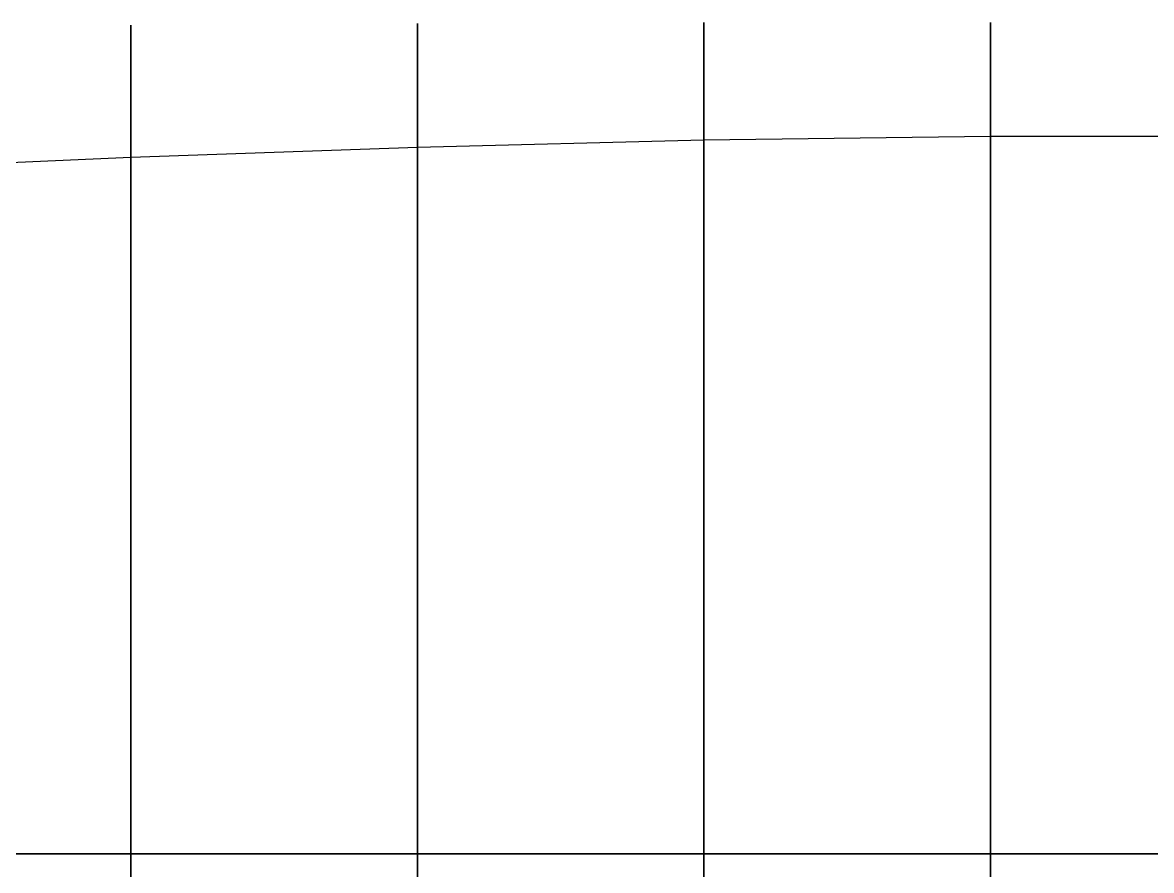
# Model space of a CAD drawing. Extents: x 0 to 100, y -6 to 6.
# Drawn here: x 35.24 to 43.12, y -0.12 to 5.8 of the extents above; entities that cross this region are included whole.
import ezdxf

# ---------------------------------------------------------------- set-up
doc = ezdxf.new("R2010")
doc.units = 0
for name, color, linetype in [('Compartiment', 3, 'CONTINUOUS'), ('Fysiek-horizontaal-vlak', 5, 'CONTINUOUS'), ('Fysiek-langsvlak', 5, 'CONTINUOUS'), ('Gereserveerd', 1, 'CONTINUOUS'), ('Lijnenmodel-van-de-romp', 2, 'CONTINUOUS'), ('Vlakkenmodel-van-de-romp', 2, 'CONTINUOUS')]:
    doc.layers.add(name, color=color, linetype=linetype)

msp = doc.modelspace()

# ---------------------------------------------------------------- linework, layer by layer
at = {"layer": 'Compartiment'}
for points in [[(36, 5.77436, 5.37185), (36, 5.77631, 5.31536), (36, 5.77831, 5.25135), (36, 5.78029, 5.17989), (36, 5.78213, 5.10348), (36, 5.78369, 5.02522), (36, 5.78484, 4.9482), (36, 5.78545, 4.87554), (36, 5.78544, 4.80985), (36, 5.78494, 4.75177), (36, 5.78413, 4.70144), (36, 5.78318, 4.65904), (36, 5.77609, 4.3595), (36, 5.77463, 4.30453), (36, 5.77297, 4.24967), (36, 5.77111, 4.19699), (36, 5.769, 4.14634), (36, 5.76663, 4.09707), (36, 5.76394, 4.0485), (36, 5.76091, 3.99997), (36, 5.75751, 3.95095), (36, 5.75371, 3.90141), (36, 5.74948, 3.85148), (36, 5.74481, 3.80126), (36, 5.73967, 3.75089), (36, 5.73404, 3.70045), (36, 5.72792, 3.65002), (36, 5.72128, 3.59964), (36, 5.71414, 3.54938), (36, 5.70648, 3.49927), (36, 5.69829, 3.44936), (36, 5.68953, 3.39957), (36, 5.68014, 3.3498), (36, 5.67008, 3.29997), (36, 5.6593, 3.24999), (36, 5.64776, 3.19979), (36, 5.63548, 3.1495), (36, 5.62252, 3.09927), (36, 5.6089, 3.04926), (36, 5.59468, 2.99962), (36, 5.57987, 2.95045), (36, 5.56434, 2.90159), (36, 5.54798, 2.8528), (36, 5.53063, 2.80385), (36, 5.51215, 2.75452), (36, 5.49249, 2.70472), (36, 5.47193, 2.65492), (36, 5.45081, 2.60575), (36, 5.42948, 2.55783), (36, 5.40832, 2.51177), (36, 5.38739, 2.46778), (36, 5.36568, 2.42442), (36, 5.34191, 2.37984), (36, 5.31479, 2.33217), (36, 5.28304, 2.27958), (36, 5.24568, 2.2208), (36, 5.20307, 2.15704), (36, 5.15587, 2.0901), (36, 5.10474, 2.0218), (36, 5.05035, 1.95394), (36, 4.99352, 1.88817), (36, 4.93571, 1.82555), (36, 4.87852, 1.76698), (36, 4.86111, 1.75), (36, -4.86111, 1.75)], [(36, -5.7533, 6.00018), (36, 5.7533, 6.00018), (36, 5.77436, 5.37185)], [(38, 5.77257, 5.69949), (38, 5.77501, 5.62606), (38, 5.78594, 5.32937), (38, 5.78856, 5.25124), (38, 5.79098, 5.17059), (38, 5.79313, 5.08975), (38, 5.79496, 5.01166), (38, 5.79641, 4.93928), (38, 5.79744, 4.87554), (38, 5.79799, 4.82206), (38, 5.79813, 4.77521), (38, 5.79794, 4.73002), (38, 5.79333, 4.3213), (38, 5.79215, 4.24957), (38, 5.79084, 4.1881), (38, 5.78936, 4.1353), (38, 5.78764, 4.08823), (38, 5.78564, 4.04399), (38, 5.78331, 3.99963), (38, 5.78059, 3.95287), (38, 5.77748, 3.9038), (38, 5.77393, 3.85318), (38, 5.76995, 3.80173), (38, 5.7655, 3.75019), (38, 5.76057, 3.69914), (38, 5.75516, 3.64862), (38, 5.74925, 3.5985), (38, 5.74283, 3.54868), (38, 5.73591, 3.49904), (38, 5.72846, 3.44946), (38, 5.72044, 3.39985), (38, 5.71178, 3.35014), (38, 5.70243, 3.30022), (38, 5.69233, 3.25), (38, 5.68144, 3.19946), (38, 5.66978, 3.14872), (38, 5.6574, 3.09797), (38, 5.64436, 3.04741), (38, 5.63069, 2.99721), (38, 5.61643, 2.94749), (38, 5.60145, 2.89809), (38, 5.58563, 2.84877), (38, 5.56884, 2.79931), (38, 5.55094, 2.74946), (38, 5.53187, 2.69914), (38, 5.51191, 2.64883), (38, 5.49139, 2.59914), (38, 5.47065, 2.5507), (38, 5.45005, 2.50413), (38, 5.42965, 2.45963), (38, 5.40847, 2.41574), (38, 5.38525, 2.37059), (38, 5.35873, 2.32231), (38, 5.32765, 2.26902), (38, 5.29108, 2.20945), (38, 5.24933, 2.14481), (38, 5.20304, 2.07691), (38, 5.15287, 2.00756), (38, 5.09943, 1.93857), (38, 5.04354, 1.87161), (38, 4.98664, 1.80776), (38, 4.93222, 1.75), (38, -4.93222, 1.75)], [(38, -5.76395, 6.00018), (38, 5.76395, 6.00018), (38, 5.77257, 5.69949)], [(40, 5.80019, 4.97051), (40, 5.80078, 4.94443), (40, 5.80125, 4.92103), (40, 5.80163, 4.89862), (40, 5.80359, 4.73008), (40, 5.80371, 4.71064), (40, 5.80378, 4.68865), (40, 5.80357, 4.31945), (40, 5.80347, 4.29946), (40, 5.80322, 4.27782), (40, 5.80277, 4.24953), (40, 5.80205, 4.21094), (40, 5.80105, 4.16366), (40, 5.79975, 4.11067), (40, 5.79813, 4.05493), (40, 5.79618, 3.99942), (40, 5.79388, 3.94645), (40, 5.79121, 3.89583), (40, 5.78814, 3.84672), (40, 5.78465, 3.79829), (40, 5.7807, 3.7497), (40, 5.77628, 3.7003), (40, 5.77137, 3.65021), (40, 5.76598, 3.59974), (40, 5.7601, 3.54919), (40, 5.75372, 3.49888), (40, 5.74684, 3.44901), (40, 5.73939, 3.39944), (40, 5.7313, 3.34991), (40, 5.7225, 3.30019), (40, 5.71293, 3.25001), (40, 5.70254, 3.19923), (40, 5.69135, 3.14802), (40, 5.67942, 3.09664), (40, 5.6668, 3.04535), (40, 5.65355, 2.99441), (40, 5.63968, 2.94401), (40, 5.6251, 2.89398), (40, 5.60969, 2.84408), (40, 5.59331, 2.79407), (40, 5.57583, 2.7437), (40, 5.55721, 2.69287), (40, 5.5377, 2.64206), (40, 5.51763, 2.59189), (40, 5.49733, 2.54296), (40, 5.47714, 2.4959), (40, 5.45712, 2.4509), (40, 5.43631, 2.40651), (40, 5.41348, 2.36083), (40, 5.38738, 2.312), (40, 5.35679, 2.25811), (40, 5.32078, 2.19791), (40, 5.27966, 2.1326), (40, 5.23405, 2.06397), (40, 5.18457, 1.99384), (40, 5.13182, 1.92401), (40, 5.0766, 1.85616), (40, 5.02034, 1.79138), (40, 4.98235, 1.75), (40, -4.98235, 1.75)], [(40, -5.76878, 6.00016), (40, 5.76878, 6.00016), (40, 5.80019, 4.97051)], [(42, 5.77748, 5.58866), (42, 5.78008, 5.50084), (42, 5.78925, 5.22073), (42, 5.79239, 5.1155), (42, 5.79536, 5.0008), (42, 5.79805, 4.8758), (42, 5.80036, 4.74493), (42, 5.80219, 4.61394), (42, 5.80345, 4.48858), (42, 5.80404, 4.37458), (42, 5.80391, 4.27629), (42, 5.80313, 4.19237), (42, 5.8018, 4.12005), (42, 5.80005, 4.0566), (42, 5.79798, 3.99924), (42, 5.79568, 3.94558), (42, 5.79314, 3.89451), (42, 5.79033, 3.84528), (42, 5.78722, 3.79713), (42, 5.78377, 3.74932), (42, 5.77993, 3.70117), (42, 5.7756, 3.65232), (42, 5.77065, 3.60248), (42, 5.76494, 3.55139), (42, 5.75836, 3.49876), (42, 5.75087, 3.4447), (42, 5.7428, 3.39081), (42, 5.73457, 3.33908), (42, 5.7266, 3.29148), (42, 5.71931, 3.25002), (42, 5.713, 3.216), (42, 5.70749, 3.18808), (42, 5.70246, 3.16425), (42, 5.69761, 3.14251), (42, 5.68723, 3.09763), (42, 5.68142, 3.07285), (42, 5.67518, 3.04685), (42, 5.66855, 3.02), (42, 5.66152, 2.99266), (42, 5.65417, 2.96522), (42, 5.64667, 2.93816), (42, 5.63925, 2.91199), (42, 5.61963, 2.84339), (42, 5.61351, 2.82255), (42, 5.6063, 2.79948), (42, 5.59708, 2.77187), (42, 5.58492, 2.73741), (42, 5.56922, 2.69462), (42, 5.55065, 2.64545), (42, 5.53019, 2.59268), (42, 5.50885, 2.53911), (42, 5.48762, 2.48752), (42, 5.46709, 2.43983), (42, 5.44627, 2.39446), (42, 5.42377, 2.34894), (42, 5.39821, 2.3008), (42, 5.3682, 2.24759), (42, 5.33269, 2.18758), (42, 5.29197, 2.12199), (42, 5.24671, 2.05276), (42, 5.19755, 1.98187), (42, 5.14513, 1.91125), (42, 5.09025, 1.84271), (42, 5.03434, 1.77735), (42, 5.00961, 1.75), (42, -5.00961, 1.75)], [(42, -5.76761, 6.00012), (42, 5.76761, 6.00012), (42, 5.77748, 5.58866)], [(40, 4.96461, 1.73067), (40, 4.98235, 1.75), (40, 0, 1.75), (40, 0, 0.00365), (40, 0.15004, 0.00365), (40, 0.2194, 0.0196), (40, 0.2409, 0.02444), (40, 0.26319, 0.02936), (40, 0.2855, 0.03419), (40, 0.30783, 0.03891), (40, 0.33034, 0.04358), (40, 0.35322, 0.04825), (40, 1.49512, 0.2692), (40, 1.61746, 0.29341), (40, 1.75498, 0.32142), (40, 1.90253, 0.35263), (40, 2.05496, 0.38643), (40, 2.2071, 0.42205), (40, 2.35384, 0.45797), (40, 2.49005, 0.4925), (40, 2.6106, 0.52395), (40, 2.71038, 0.55062), (40, 2.78626, 0.57142), (40, 2.84319, 0.58762), (40, 2.88813, 0.60105), (40, 2.92803, 0.61359), (40, 3.18074, 0.69531), (40, 3.22714, 0.71059), (40, 3.2644, 0.72312), (40, 3.29366, 0.73322), (40, 3.31705, 0.74151), (40, 3.35474, 0.75516), (40, 3.39362, 0.76911), (40, 3.41751, 0.77782), (40, 3.44632, 0.78855), (40, 3.48153, 0.80197), (40, 3.52401, 0.81849), (40, 3.5723, 0.83761), (40, 3.62437, 0.85862), (40, 3.67817, 0.88078), (40, 3.73165, 0.90337), (40, 3.7832, 0.92581), (40, 3.83292, 0.94817), (40, 3.88135, 0.97066), (40, 3.92903, 0.99351), (40, 3.9765, 1.01692), (40, 4.02416, 1.04108), (40, 4.07195, 1.06597), (40, 4.11968, 1.09151), (40, 4.16716, 1.11764), (40, 4.2142, 1.1443), (40, 4.26067, 1.17145), (40, 4.30662, 1.1992), (40, 4.35219, 1.22768), (40, 4.3975, 1.25704), (40, 4.44266, 1.2874), (40, 4.4877, 1.31883), (40, 4.53229, 1.35097), (40, 4.57599, 1.38342), (40, 4.61838, 1.41575), (40, 4.65902, 1.44752), (40, 4.69781, 1.47867), (40, 4.73591, 1.51043), (40, 4.77484, 1.54439), (40, 4.81608, 1.58215), (40, 4.86115, 1.6253), (40, 4.91102, 1.67498), (40, 4.96461, 1.73067)], [(42, 4.97898, 1.71613), (42, 5.00961, 1.75), (42, 0, 1.75), (42, 0, -0.00097), (42, 0.14996, -0.00094), (42, 0.22153, 0.01437), (42, 0.24372, 0.01901), (42, 0.26672, 0.02374), (42, 0.28976, 0.02838), (42, 0.3128, 0.03292), (42, 0.33603, 0.03742), (42, 0.35961, 0.04191), (42, 1.5147, 0.25379), (42, 1.63718, 0.27725), (42, 1.77482, 0.30446), (42, 1.92248, 0.33487), (42, 2.07502, 0.36792), (42, 2.22729, 0.40287), (42, 2.37415, 0.43822), (42, 2.51047, 0.47227), (42, 2.63111, 0.50333), (42, 2.73094, 0.5297), (42, 2.80684, 0.55028), (42, 2.86375, 0.56631), (42, 2.90865, 0.57964), (42, 2.9485, 0.59208), (42, 3.20096, 0.67336), (42, 3.24732, 0.68858), (42, 3.28455, 0.70106), (42, 3.31379, 0.71113), (42, 3.33715, 0.71941), (42, 3.3748, 0.73305), (42, 3.41363, 0.74698), (42, 3.43749, 0.75568), (42, 3.46627, 0.76642), (42, 3.50143, 0.77984), (42, 3.54386, 0.79639), (42, 3.59209, 0.81556), (42, 3.64408, 0.83663), (42, 3.6978, 0.85886), (42, 3.75119, 0.88153), (42, 3.80264, 0.90407), (42, 3.85225, 0.92654), (42, 3.90057, 0.94916), (42, 3.94814, 0.97215), (42, 3.99549, 0.99573), (42, 4.04304, 1.02007), (42, 4.09071, 1.04515), (42, 4.13832, 1.07091), (42, 4.18567, 1.09726), (42, 4.23257, 1.12416), (42, 4.27888, 1.15155), (42, 4.32466, 1.17956), (42, 4.37005, 1.20831), (42, 4.41516, 1.23795), (42, 4.46011, 1.26862), (42, 4.50495, 1.30037), (42, 4.54933, 1.33285), (42, 4.59281, 1.36564), (42, 4.63498, 1.39832), (42, 4.67539, 1.43044), (42, 4.71395, 1.46191), (42, 4.75181, 1.494), (42, 4.79048, 1.5283), (42, 4.83145, 1.56641), (42, 4.87621, 1.60992), (42, 4.92574, 1.66), (42, 4.97898, 1.71613)], [(38, 4.9303, 1.74797), (38, 4.93222, 1.75), (38, 0, 1.75), (38, 0, 0.02175), (38, 0.15009, 0.02176), (38, 0.21422, 0.03715), (38, 0.23424, 0.04185), (38, 0.25508, 0.04668), (38, 0.27606, 0.05144), (38, 0.29705, 0.05612), (38, 0.31808, 0.06073), (38, 0.33919, 0.06529), (38, 0.3604, 0.06982), (38, 0.38257, 0.0745), (38, 1.49175, 0.30179), (38, 1.57431, 0.319), (38, 1.66165, 0.33745), (38, 1.75039, 0.35653), (38, 1.83754, 0.37567), (38, 1.92164, 0.39452), (38, 2.00159, 0.41278), (38, 2.07633, 0.43018), (38, 2.14475, 0.44641), (38, 2.20621, 0.46129), (38, 2.26173, 0.47501), (38, 2.31274, 0.48788), (38, 2.36071, 0.5002), (38, 2.40706, 0.51226), (38, 2.45328, 0.5244), (38, 2.5009, 0.53708), (38, 2.55152, 0.5508), (38, 2.6067, 0.56607), (38, 2.66802, 0.58336), (38, 2.73652, 0.60306), (38, 2.81117, 0.62498), (38, 2.89038, 0.64882), (38, 2.97259, 0.67427), (38, 3.05621, 0.70102), (38, 3.13968, 0.7287), (38, 3.22133, 0.75666), (38, 3.29954, 0.78419), (38, 3.37264, 0.81057), (38, 3.43898, 0.83508), (38, 3.49754, 0.85726), (38, 3.54978, 0.87762), (38, 3.59779, 0.89693), (38, 3.64364, 0.91595), (38, 3.68943, 0.93545), (38, 3.7368, 0.95602), (38, 3.78562, 0.97766), (38, 3.83531, 1.00018), (38, 3.88529, 1.02341), (38, 3.935, 1.04718), (38, 3.98397, 1.07133), (38, 4.03219, 1.09588), (38, 4.07979, 1.12086), (38, 4.12687, 1.14632), (38, 4.17355, 1.17231), (38, 4.21992, 1.19887), (38, 4.26605, 1.22609), (38, 4.31196, 1.25408), (38, 4.35771, 1.28295), (38, 4.40333, 1.31279), (38, 4.44878, 1.34363), (38, 4.49373, 1.37515), (38, 4.53777, 1.40694), (38, 4.58049, 1.4386), (38, 4.62146, 1.46974), (38, 4.66061, 1.50027), (38, 4.69911, 1.53143), (38, 4.73846, 1.56479), (38, 4.78017, 1.60189), (38, 4.82573, 1.6443), (38, 4.87614, 1.69317), (38, 4.9303, 1.74797)], [(36, 4.82356, 1.71337), (36, 4.86111, 1.75), (36, 0, 1.75), (36, 0, 0.05688), (36, 0.15, 0.0569), (36, 0.23346, 0.07699), (36, 0.26599, 0.0847), (36, 0.30056, 0.09277), (36, 0.33529, 0.1007), (36, 0.36891, 0.10815), (36, 0.40256, 0.11541), (36, 0.52125, 0.14064), (36, 1.56383, 0.36593), (36, 1.69226, 0.39428), (36, 1.79999, 0.41855), (36, 1.88881, 0.43908), (36, 1.96302, 0.45672), (36, 2.02695, 0.47234), (36, 2.08493, 0.48681), (36, 2.14056, 0.50083), (36, 2.19455, 0.51456), (36, 2.24688, 0.52799), (36, 2.29754, 0.54112), (36, 2.34651, 0.55397), (36, 2.39412, 0.56662), (36, 2.44199, 0.57956), (36, 2.49209, 0.59337), (36, 2.54638, 0.60864), (36, 2.60682, 0.62594), (36, 2.67477, 0.6457), (36, 2.74917, 0.66773), (36, 2.82834, 0.69168), (36, 2.91062, 0.71721), (36, 2.99434, 0.74398), (36, 3.07783, 0.77157), (36, 3.15947, 0.79936), (36, 3.23762, 0.82664), (36, 3.31066, 0.85273), (36, 3.37696, 0.87693), (36, 3.43551, 0.89878), (36, 3.48778, 0.91881), (36, 3.53584, 0.93776), (36, 3.58177, 0.95641), (36, 3.62766, 0.97549), (36, 3.67515, 0.99562), (36, 3.72409, 1.01678), (36, 3.77391, 1.03878), (36, 3.82405, 1.06146), (36, 3.87391, 1.08464), (36, 3.92305, 1.10818), (36, 3.97146, 1.13208), (36, 4.01926, 1.15639), (36, 4.06657, 1.18116), (36, 4.1135, 1.20643), (36, 4.16016, 1.23225), (36, 4.20659, 1.25872), (36, 4.25284, 1.28592), (36, 4.29895, 1.31397), (36, 4.34496, 1.34297), (36, 4.39084, 1.37293), (36, 4.43624, 1.40354), (36, 4.48074, 1.43443), (36, 4.52393, 1.4652), (36, 4.56539, 1.49547), (36, 4.60503, 1.52516), (36, 4.64403, 1.55549), (36, 4.68392, 1.58799), (36, 4.72621, 1.62418), (36, 4.77242, 1.6656), (36, 4.82356, 1.71337)], [(36, -4.86111, 1.75), (36, 0, 1.75), (36, 0, 0.05688), (36, -0.15, 0.0569)], [(38, -4.93222, 1.75), (38, 0, 1.75), (38, 0, 0.02175), (38, -0.15009, 0.02176)], [(40, -4.98235, 1.75), (40, 0, 1.75), (40, 0, 0.00365), (40, -0.15004, 0.00365)], [(42, -5.00961, 1.75), (42, 0, 1.75), (42, 0, -0.00097), (42, -0.14996, -0.00094)]]:
    msp.add_polyline3d(points, dxfattribs=at)
at = {"layer": 'Fysiek-horizontaal-vlak'}
msp.add_polyline3d([(52, 4.76975, 1.75), (50, 4.8562, 1.75), (48, 4.92645, 1.75), (45.6, 4.98474, 1.75), (44, 5.00931, 1.75), (42, 5.00961, 1.75), (40, 4.98235, 1.75), (38, 4.93222, 1.75), (36, 4.86111, 1.75), (34, 4.77277, 1.75)], dxfattribs=at)
at = {"layer": 'Fysiek-langsvlak'}
msp.add_polyline3d([(45, 0, 0.00033), (44, 0, 0.00089), (42, 0, -0.00097), (40, 0, 0.00365), (38, 0, 0.02175), (36, 0, 0.05688), (34, 0, 0.11226), (32, 0, 0.19033), (30, 0, 0.29323), (28, 0, 0.41943), (26, 0, 0.56376), (24, 0, 0.72083), (22, 0, 0.88605), (21.5, 0, 0.92843), (20, 0, 1.05795), (20, 0, 1.05795), (20, 0, 1.75), (45, 0, 1.75), (45, 0, 0.00033)], dxfattribs=at)
at = {"layer": 'Gereserveerd'}
msp.add_polyline3d([(20, 0, 3), (60, 0, 2)], dxfattribs=at)
at = {"layer": 'Lijnenmodel-van-de-romp'}
for points in [[(36, 0, 0.05688), (36, 0.15, 0.0569), (36, 0.23346, 0.07699), (36, 0.26599, 0.0847), (36, 0.30056, 0.09277), (36, 0.33529, 0.1007), (36, 0.36891, 0.10815), (36, 0.40256, 0.11541), (36, 0.52125, 0.14064), (36, 1.56383, 0.36593), (36, 1.69226, 0.39428), (36, 1.79999, 0.41855), (36, 1.88881, 0.43908), (36, 1.96302, 0.45672), (36, 2.02695, 0.47234), (36, 2.08493, 0.48681), (36, 2.14056, 0.50083), (36, 2.19455, 0.51456), (36, 2.24688, 0.52799), (36, 2.29754, 0.54112), (36, 2.34651, 0.55397), (36, 2.39412, 0.56662), (36, 2.44199, 0.57956), (36, 2.49209, 0.59337), (36, 2.54638, 0.60864), (36, 2.60682, 0.62594), (36, 2.67477, 0.6457), (36, 2.74917, 0.66773), (36, 2.82834, 0.69168), (36, 2.91062, 0.71721), (36, 2.99434, 0.74398), (36, 3.07783, 0.77157), (36, 3.15947, 0.79936), (36, 3.23762, 0.82664), (36, 3.31066, 0.85273), (36, 3.37696, 0.87693), (36, 3.43551, 0.89878), (36, 3.48778, 0.91881), (36, 3.53584, 0.93776), (36, 3.58177, 0.95641), (36, 3.62766, 0.97549), (36, 3.67515, 0.99562), (36, 3.72409, 1.01678), (36, 3.77391, 1.03878), (36, 3.82405, 1.06146), (36, 3.87391, 1.08464), (36, 3.92305, 1.10818), (36, 3.97146, 1.13208), (36, 4.01926, 1.15639), (36, 4.06657, 1.18116), (36, 4.1135, 1.20643), (36, 4.16016, 1.23225), (36, 4.20659, 1.25872), (36, 4.25284, 1.28592), (36, 4.29895, 1.31397), (36, 4.34496, 1.34297), (36, 4.39084, 1.37293), (36, 4.43624, 1.40354), (36, 4.48074, 1.43443), (36, 4.52393, 1.4652), (36, 4.56539, 1.49547), (36, 4.60503, 1.52516), (36, 4.64403, 1.55549), (36, 4.68392, 1.58799), (36, 4.72621, 1.62418), (36, 4.77242, 1.6656), (36, 4.82356, 1.71337), (36, 4.87852, 1.76698), (36, 4.93571, 1.82555), (36, 4.99352, 1.88817), (36, 5.05035, 1.95394), (36, 5.10474, 2.0218), (36, 5.15587, 2.0901), (36, 5.20307, 2.15704), (36, 5.24568, 2.2208), (36, 5.28304, 2.27958), (36, 5.31479, 2.33217), (36, 5.34191, 2.37984), (36, 5.36568, 2.42442), (36, 5.38739, 2.46778), (36, 5.40832, 2.51177), (36, 5.42948, 2.55783), (36, 5.45081, 2.60575), (36, 5.47193, 2.65492), (36, 5.49249, 2.70472), (36, 5.51215, 2.75452), (36, 5.53063, 2.80385), (36, 5.54798, 2.8528), (36, 5.56434, 2.90159), (36, 5.57987, 2.95045), (36, 5.59468, 2.99962), (36, 5.6089, 3.04926), (36, 5.62252, 3.09927), (36, 5.63548, 3.1495), (36, 5.64776, 3.19979), (36, 5.6593, 3.24999), (36, 5.67008, 3.29997), (36, 5.68014, 3.3498), (36, 5.68953, 3.39957), (36, 5.69829, 3.44936), (36, 5.70648, 3.49927), (36, 5.71414, 3.54938), (36, 5.72128, 3.59964), (36, 5.72792, 3.65002), (36, 5.73404, 3.70045), (36, 5.73967, 3.75089), (36, 5.74481, 3.80126), (36, 5.74948, 3.85148), (36, 5.75371, 3.90141), (36, 5.75751, 3.95095), (36, 5.76091, 3.99997), (36, 5.76394, 4.0485), (36, 5.76663, 4.09707), (36, 5.769, 4.14634), (36, 5.77111, 4.19699), (36, 5.77297, 4.24967), (36, 5.77463, 4.30453), (36, 5.77609, 4.3595), (36, 5.78318, 4.65904), (36, 5.78413, 4.70144), (36, 5.78494, 4.75177), (36, 5.78544, 4.80985), (36, 5.78545, 4.87554), (36, 5.78484, 4.9482), (36, 5.78369, 5.02522), (36, 5.78213, 5.10348), (36, 5.78029, 5.17989), (36, 5.77831, 5.25135), (36, 5.77631, 5.31536), (36, 5.77436, 5.37185), (36, 5.7533, 6.00018), (36, 0, 6.00018)], [(38, 0, 0.02175), (38, 0.15009, 0.02176), (38, 0.21422, 0.03715), (38, 0.23424, 0.04185), (38, 0.25508, 0.04668), (38, 0.27606, 0.05144), (38, 0.29705, 0.05612), (38, 0.31808, 0.06073), (38, 0.33919, 0.06529), (38, 0.3604, 0.06982), (38, 0.38257, 0.0745), (38, 1.49175, 0.30179), (38, 1.57431, 0.319), (38, 1.66165, 0.33745), (38, 1.75039, 0.35653), (38, 1.83754, 0.37567), (38, 1.92164, 0.39452), (38, 2.00159, 0.41278), (38, 2.07633, 0.43018), (38, 2.14475, 0.44641), (38, 2.20621, 0.46129), (38, 2.26173, 0.47501), (38, 2.31274, 0.48788), (38, 2.36071, 0.5002), (38, 2.40706, 0.51226), (38, 2.45328, 0.5244), (38, 2.5009, 0.53708), (38, 2.55152, 0.5508), (38, 2.6067, 0.56607), (38, 2.66802, 0.58336), (38, 2.73652, 0.60306), (38, 2.81117, 0.62498), (38, 2.89038, 0.64882), (38, 2.97259, 0.67427), (38, 3.05621, 0.70102), (38, 3.13968, 0.7287), (38, 3.22133, 0.75666), (38, 3.29954, 0.78419), (38, 3.37264, 0.81057), (38, 3.43898, 0.83508), (38, 3.49754, 0.85726), (38, 3.54978, 0.87762), (38, 3.59779, 0.89693), (38, 3.64364, 0.91595), (38, 3.68943, 0.93545), (38, 3.7368, 0.95602), (38, 3.78562, 0.97766), (38, 3.83531, 1.00018), (38, 3.88529, 1.02341), (38, 3.935, 1.04718), (38, 3.98397, 1.07133), (38, 4.03219, 1.09588), (38, 4.07979, 1.12086), (38, 4.12687, 1.14632), (38, 4.17355, 1.17231), (38, 4.21992, 1.19887), (38, 4.26605, 1.22609), (38, 4.31196, 1.25408), (38, 4.35771, 1.28295), (38, 4.40333, 1.31279), (38, 4.44878, 1.34363), (38, 4.49373, 1.37515), (38, 4.53777, 1.40694), (38, 4.58049, 1.4386), (38, 4.62146, 1.46974), (38, 4.66061, 1.50027), (38, 4.69911, 1.53143), (38, 4.73846, 1.56479), (38, 4.78017, 1.60189), (38, 4.82573, 1.6443), (38, 4.87614, 1.69317), (38, 4.9303, 1.74797), (38, 4.98664, 1.80776), (38, 5.04354, 1.87161), (38, 5.09943, 1.93857), (38, 5.15287, 2.00756), (38, 5.20304, 2.07691), (38, 5.24933, 2.14481), (38, 5.29108, 2.20945), (38, 5.32765, 2.26902), (38, 5.35873, 2.32231), (38, 5.38525, 2.37059), (38, 5.40847, 2.41574), (38, 5.42965, 2.45963), (38, 5.45005, 2.50413), (38, 5.47065, 2.5507), (38, 5.49139, 2.59914), (38, 5.51191, 2.64883), (38, 5.53187, 2.69914), (38, 5.55094, 2.74946), (38, 5.56884, 2.79931), (38, 5.58563, 2.84877), (38, 5.60145, 2.89809), (38, 5.61643, 2.94749), (38, 5.63069, 2.99721), (38, 5.64436, 3.04741), (38, 5.6574, 3.09797), (38, 5.66978, 3.14872), (38, 5.68144, 3.19946), (38, 5.69233, 3.25), (38, 5.70243, 3.30022), (38, 5.71178, 3.35014), (38, 5.72044, 3.39985), (38, 5.72846, 3.44946), (38, 5.73591, 3.49904), (38, 5.74283, 3.54868), (38, 5.74925, 3.5985), (38, 5.75516, 3.64862), (38, 5.76057, 3.69914), (38, 5.7655, 3.75019), (38, 5.76995, 3.80173), (38, 5.77393, 3.85318), (38, 5.77748, 3.9038), (38, 5.78059, 3.95287), (38, 5.78331, 3.99963), (38, 5.78564, 4.04399), (38, 5.78764, 4.08823), (38, 5.78936, 4.1353), (38, 5.79084, 4.1881), (38, 5.79215, 4.24957), (38, 5.79333, 4.3213), (38, 5.79794, 4.73002), (38, 5.79813, 4.77521), (38, 5.79799, 4.82206), (38, 5.79744, 4.87554), (38, 5.79641, 4.93928), (38, 5.79496, 5.01166), (38, 5.79313, 5.08975), (38, 5.79098, 5.17059), (38, 5.78856, 5.25124), (38, 5.78594, 5.32937), (38, 5.77501, 5.62606), (38, 5.77257, 5.69949), (38, 5.76395, 6.00018), (38, 0, 6.00018)], [(40, 0, 0.00365), (40, 0.15004, 0.00365), (40, 0.2194, 0.0196), (40, 0.2409, 0.02444), (40, 0.26319, 0.02936), (40, 0.2855, 0.03419), (40, 0.30783, 0.03891), (40, 0.33034, 0.04358), (40, 0.35322, 0.04825), (40, 1.49512, 0.2692), (40, 1.61746, 0.29341), (40, 1.75498, 0.32142), (40, 1.90253, 0.35263), (40, 2.05496, 0.38643), (40, 2.2071, 0.42205), (40, 2.35384, 0.45797), (40, 2.49005, 0.4925), (40, 2.6106, 0.52395), (40, 2.71038, 0.55062), (40, 2.78626, 0.57142), (40, 2.84319, 0.58762), (40, 2.88813, 0.60105), (40, 2.92803, 0.61359), (40, 3.18074, 0.69531), (40, 3.22714, 0.71059), (40, 3.2644, 0.72312), (40, 3.29366, 0.73322), (40, 3.31705, 0.74151), (40, 3.35474, 0.75516), (40, 3.39362, 0.76911), (40, 3.41751, 0.77782), (40, 3.44632, 0.78855), (40, 3.48153, 0.80197), (40, 3.52401, 0.81849), (40, 3.5723, 0.83761), (40, 3.62437, 0.85862), (40, 3.67817, 0.88078), (40, 3.73165, 0.90337), (40, 3.7832, 0.92581), (40, 3.83292, 0.94817), (40, 3.88135, 0.97066), (40, 3.92903, 0.99351), (40, 3.9765, 1.01692), (40, 4.02416, 1.04108), (40, 4.07195, 1.06597), (40, 4.11968, 1.09151), (40, 4.16716, 1.11764), (40, 4.2142, 1.1443), (40, 4.26067, 1.17145), (40, 4.30662, 1.1992), (40, 4.35219, 1.22768), (40, 4.3975, 1.25704), (40, 4.44266, 1.2874), (40, 4.4877, 1.31883), (40, 4.53229, 1.35097), (40, 4.57599, 1.38342), (40, 4.61838, 1.41575), (40, 4.65902, 1.44752), (40, 4.69781, 1.47867), (40, 4.73591, 1.51043), (40, 4.77484, 1.54439), (40, 4.81608, 1.58215), (40, 4.86115, 1.6253), (40, 4.91102, 1.67498), (40, 4.96461, 1.73067), (40, 5.02034, 1.79138), (40, 5.0766, 1.85616), (40, 5.13182, 1.92401), (40, 5.18457, 1.99384), (40, 5.23405, 2.06397), (40, 5.27966, 2.1326), (40, 5.32078, 2.19791), (40, 5.35679, 2.25811), (40, 5.38738, 2.312), (40, 5.41348, 2.36083), (40, 5.43631, 2.40651), (40, 5.45712, 2.4509), (40, 5.47714, 2.4959), (40, 5.49733, 2.54296), (40, 5.51763, 2.59189), (40, 5.5377, 2.64206), (40, 5.55721, 2.69287), (40, 5.57583, 2.7437), (40, 5.59331, 2.79407), (40, 5.60969, 2.84408), (40, 5.6251, 2.89398), (40, 5.63968, 2.94401), (40, 5.65355, 2.99441), (40, 5.6668, 3.04535), (40, 5.67942, 3.09664), (40, 5.69135, 3.14802), (40, 5.70254, 3.19923), (40, 5.71293, 3.25001), (40, 5.7225, 3.30019), (40, 5.7313, 3.34991), (40, 5.73939, 3.39944), (40, 5.74684, 3.44901), (40, 5.75372, 3.49888), (40, 5.7601, 3.54919), (40, 5.76598, 3.59974), (40, 5.77137, 3.65021), (40, 5.77628, 3.7003), (40, 5.7807, 3.7497), (40, 5.78465, 3.79829), (40, 5.78814, 3.84672), (40, 5.79121, 3.89583), (40, 5.79388, 3.94645), (40, 5.79618, 3.99942), (40, 5.79813, 4.05493), (40, 5.79975, 4.11067), (40, 5.80105, 4.16366), (40, 5.80205, 4.21094), (40, 5.80277, 4.24953), (40, 5.80322, 4.27782), (40, 5.80347, 4.29946), (40, 5.80357, 4.31945), (40, 5.80378, 4.68865), (40, 5.80371, 4.71064), (40, 5.80359, 4.73008), (40, 5.80163, 4.89862), (40, 5.80125, 4.92103), (40, 5.80078, 4.94443), (40, 5.80019, 4.97051), (40, 5.76878, 6.00016), (40, 0, 6.00016)], [(42, 0, -0.00097), (42, 0.14996, -0.00094), (42, 0.22153, 0.01437), (42, 0.24372, 0.01901), (42, 0.26672, 0.02374), (42, 0.28976, 0.02838), (42, 0.3128, 0.03292), (42, 0.33603, 0.03742), (42, 0.35961, 0.04191), (42, 1.5147, 0.25379), (42, 1.63718, 0.27725), (42, 1.77482, 0.30446), (42, 1.92248, 0.33487), (42, 2.07502, 0.36792), (42, 2.22729, 0.40287), (42, 2.37415, 0.43822), (42, 2.51047, 0.47227), (42, 2.63111, 0.50333), (42, 2.73094, 0.5297), (42, 2.80684, 0.55028), (42, 2.86375, 0.56631), (42, 2.90865, 0.57964), (42, 2.9485, 0.59208), (42, 3.20096, 0.67336), (42, 3.24732, 0.68858), (42, 3.28455, 0.70106), (42, 3.31379, 0.71113), (42, 3.33715, 0.71941), (42, 3.3748, 0.73305), (42, 3.41363, 0.74698), (42, 3.43749, 0.75568), (42, 3.46627, 0.76642), (42, 3.50143, 0.77984), (42, 3.54386, 0.79639), (42, 3.59209, 0.81556), (42, 3.64408, 0.83663), (42, 3.6978, 0.85886), (42, 3.75119, 0.88153), (42, 3.80264, 0.90407), (42, 3.85225, 0.92654), (42, 3.90057, 0.94916), (42, 3.94814, 0.97215), (42, 3.99549, 0.99573), (42, 4.04304, 1.02007), (42, 4.09071, 1.04515), (42, 4.13832, 1.07091), (42, 4.18567, 1.09726), (42, 4.23257, 1.12416), (42, 4.27888, 1.15155), (42, 4.32466, 1.17956), (42, 4.37005, 1.20831), (42, 4.41516, 1.23795), (42, 4.46011, 1.26862), (42, 4.50495, 1.30037), (42, 4.54933, 1.33285), (42, 4.59281, 1.36564), (42, 4.63498, 1.39832), (42, 4.67539, 1.43044), (42, 4.71395, 1.46191), (42, 4.75181, 1.494), (42, 4.79048, 1.5283), (42, 4.83145, 1.56641), (42, 4.87621, 1.60992), (42, 4.92574, 1.66), (42, 4.97898, 1.71613), (42, 5.03434, 1.77735), (42, 5.09025, 1.84271), (42, 5.14513, 1.91125), (42, 5.19755, 1.98187), (42, 5.24671, 2.05276), (42, 5.29197, 2.12199), (42, 5.33269, 2.18758), (42, 5.3682, 2.24759), (42, 5.39821, 2.3008), (42, 5.42377, 2.34894), (42, 5.44627, 2.39446), (42, 5.46709, 2.43983), (42, 5.48762, 2.48752), (42, 5.50885, 2.53911), (42, 5.53019, 2.59268), (42, 5.55065, 2.64545), (42, 5.56922, 2.69462), (42, 5.58492, 2.73741), (42, 5.59708, 2.77187), (42, 5.6063, 2.79948), (42, 5.61351, 2.82255), (42, 5.61963, 2.84339), (42, 5.63925, 2.91199), (42, 5.64667, 2.93816), (42, 5.65417, 2.96522), (42, 5.66152, 2.99266), (42, 5.66855, 3.02), (42, 5.67518, 3.04685), (42, 5.68142, 3.07285), (42, 5.68723, 3.09763), (42, 5.69761, 3.14251), (42, 5.70246, 3.16425), (42, 5.70749, 3.18808), (42, 5.713, 3.216), (42, 5.71931, 3.25002), (42, 5.7266, 3.29148), (42, 5.73457, 3.33908), (42, 5.7428, 3.39081), (42, 5.75087, 3.4447), (42, 5.75836, 3.49876), (42, 5.76494, 3.55139), (42, 5.77065, 3.60248), (42, 5.7756, 3.65232), (42, 5.77993, 3.70117), (42, 5.78377, 3.74932), (42, 5.78722, 3.79713), (42, 5.79033, 3.84528), (42, 5.79314, 3.89451), (42, 5.79568, 3.94558), (42, 5.79798, 3.99924), (42, 5.80005, 4.0566), (42, 5.8018, 4.12005), (42, 5.80313, 4.19237), (42, 5.80391, 4.27629), (42, 5.80404, 4.37458), (42, 5.80345, 4.48858), (42, 5.80219, 4.61394), (42, 5.80036, 4.74493), (42, 5.79805, 4.8758), (42, 5.79536, 5.0008), (42, 5.79239, 5.1155), (42, 5.78925, 5.22073), (42, 5.78008, 5.50084), (42, 5.77748, 5.58866), (42, 5.76761, 6.00012), (42, 0, 6.00012)], [(36, 0, 0.05688), (36, -0.15, 0.0569)], [(36, -5.7533, 6.00018), (36, 0, 6.00018)], [(38, 0, 0.02175), (38, -0.15009, 0.02176)], [(38, -5.76395, 6.00018), (38, 0, 6.00018)], [(40, 0, 0.00365), (40, -0.15004, 0.00365)], [(40, -5.76878, 6.00016), (40, 0, 6.00016)], [(42, 0, -0.00097), (42, -0.14996, -0.00094)], [(42, -5.76761, 6.00012), (42, 0, 6.00012)]]:
    msp.add_polyline3d(points, dxfattribs=at)
at = {"layer": 'Vlakkenmodel-van-de-romp'}
for points in [[(36, 0, 0.05688), (36, 0.15, 0.0569), (36, 0.23346, 0.07699), (36, 0.26599, 0.0847), (36, 0.30056, 0.09277), (36, 0.33529, 0.1007), (36, 0.36891, 0.10815), (36, 0.40256, 0.11541), (36, 0.52125, 0.14064), (36, 1.56383, 0.36593), (36, 1.69226, 0.39428), (36, 1.79999, 0.41855), (36, 1.88881, 0.43908), (36, 1.96302, 0.45672), (36, 2.02695, 0.47234), (36, 2.08493, 0.48681), (36, 2.14056, 0.50083), (36, 2.19455, 0.51456), (36, 2.24688, 0.52799), (36, 2.29754, 0.54112), (36, 2.34651, 0.55397), (36, 2.39412, 0.56662), (36, 2.44199, 0.57956), (36, 2.49209, 0.59337), (36, 2.54638, 0.60864), (36, 2.60682, 0.62594), (36, 2.67477, 0.6457), (36, 2.74917, 0.66773), (36, 2.82834, 0.69168), (36, 2.91062, 0.71721), (36, 2.99434, 0.74398), (36, 3.07783, 0.77157), (36, 3.15947, 0.79936), (36, 3.23762, 0.82664), (36, 3.31066, 0.85273), (36, 3.37696, 0.87693), (36, 3.43551, 0.89878), (36, 3.48778, 0.91881), (36, 3.53584, 0.93776), (36, 3.58177, 0.95641), (36, 3.62766, 0.97549), (36, 3.67515, 0.99562), (36, 3.72409, 1.01678), (36, 3.77391, 1.03878), (36, 3.82405, 1.06146), (36, 3.87391, 1.08464), (36, 3.92305, 1.10818), (36, 3.97146, 1.13208), (36, 4.01926, 1.15639), (36, 4.06657, 1.18116), (36, 4.1135, 1.20643), (36, 4.16016, 1.23225), (36, 4.20659, 1.25872), (36, 4.25284, 1.28592), (36, 4.29895, 1.31397), (36, 4.34496, 1.34297), (36, 4.39084, 1.37293), (36, 4.43624, 1.40354), (36, 4.48074, 1.43443), (36, 4.52393, 1.4652), (36, 4.56539, 1.49547), (36, 4.60503, 1.52516), (36, 4.64403, 1.55549), (36, 4.68392, 1.58799), (36, 4.72621, 1.62418), (36, 4.77242, 1.6656), (36, 4.82356, 1.71337), (36, 4.87852, 1.76698), (36, 4.93571, 1.82555), (36, 4.99352, 1.88817), (36, 5.05035, 1.95394), (36, 5.10474, 2.0218), (36, 5.15587, 2.0901), (36, 5.20307, 2.15704), (36, 5.24568, 2.2208), (36, 5.28304, 2.27958), (36, 5.31479, 2.33217), (36, 5.34191, 2.37984), (36, 5.36568, 2.42442), (36, 5.38739, 2.46778), (36, 5.40832, 2.51177), (36, 5.42948, 2.55783), (36, 5.45081, 2.60575), (36, 5.47193, 2.65492), (36, 5.49249, 2.70472), (36, 5.51215, 2.75452), (36, 5.53063, 2.80385), (36, 5.54798, 2.8528), (36, 5.56434, 2.90159), (36, 5.57987, 2.95045), (36, 5.59468, 2.99962), (36, 5.6089, 3.04926), (36, 5.62252, 3.09927), (36, 5.63548, 3.1495), (36, 5.64776, 3.19979), (36, 5.6593, 3.24999), (36, 5.67008, 3.29997), (36, 5.68014, 3.3498), (36, 5.68953, 3.39957), (36, 5.69829, 3.44936), (36, 5.70648, 3.49927), (36, 5.71414, 3.54938), (36, 5.72128, 3.59964), (36, 5.72792, 3.65002), (36, 5.73404, 3.70045), (36, 5.73967, 3.75089), (36, 5.74481, 3.80126), (36, 5.74948, 3.85148), (36, 5.75371, 3.90141), (36, 5.75751, 3.95095), (36, 5.76091, 3.99997), (36, 5.76394, 4.0485), (36, 5.76663, 4.09707), (36, 5.769, 4.14634), (36, 5.77111, 4.19699), (36, 5.77297, 4.24967), (36, 5.77463, 4.30453), (36, 5.77609, 4.3595), (36, 5.78318, 4.65904), (36, 5.78413, 4.70144), (36, 5.78494, 4.75177), (36, 5.78544, 4.80985), (36, 5.78545, 4.87554), (36, 5.78484, 4.9482), (36, 5.78369, 5.02522), (36, 5.78213, 5.10348), (36, 5.78029, 5.17989), (36, 5.77831, 5.25135), (36, 5.77631, 5.31536), (36, 5.77436, 5.37185), (36, 5.7533, 6.00018), (36, 0, 6.00018)], [(38, 0, 0.02175), (38, 0.15009, 0.02176), (38, 0.21422, 0.03715), (38, 0.23424, 0.04185), (38, 0.25508, 0.04668), (38, 0.27606, 0.05144), (38, 0.29705, 0.05612), (38, 0.31808, 0.06073), (38, 0.33919, 0.06529), (38, 0.3604, 0.06982), (38, 0.38257, 0.0745), (38, 1.49175, 0.30179), (38, 1.57431, 0.319), (38, 1.66165, 0.33745), (38, 1.75039, 0.35653), (38, 1.83754, 0.37567), (38, 1.92164, 0.39452), (38, 2.00159, 0.41278), (38, 2.07633, 0.43018), (38, 2.14475, 0.44641), (38, 2.20621, 0.46129), (38, 2.26173, 0.47501), (38, 2.31274, 0.48788), (38, 2.36071, 0.5002), (38, 2.40706, 0.51226), (38, 2.45328, 0.5244), (38, 2.5009, 0.53708), (38, 2.55152, 0.5508), (38, 2.6067, 0.56607), (38, 2.66802, 0.58336), (38, 2.73652, 0.60306), (38, 2.81117, 0.62498), (38, 2.89038, 0.64882), (38, 2.97259, 0.67427), (38, 3.05621, 0.70102), (38, 3.13968, 0.7287), (38, 3.22133, 0.75666), (38, 3.29954, 0.78419), (38, 3.37264, 0.81057), (38, 3.43898, 0.83508), (38, 3.49754, 0.85726), (38, 3.54978, 0.87762), (38, 3.59779, 0.89693), (38, 3.64364, 0.91595), (38, 3.68943, 0.93545), (38, 3.7368, 0.95602), (38, 3.78562, 0.97766), (38, 3.83531, 1.00018), (38, 3.88529, 1.02341), (38, 3.935, 1.04718), (38, 3.98397, 1.07133), (38, 4.03219, 1.09588), (38, 4.07979, 1.12086), (38, 4.12687, 1.14632), (38, 4.17355, 1.17231), (38, 4.21992, 1.19887), (38, 4.26605, 1.22609), (38, 4.31196, 1.25408), (38, 4.35771, 1.28295), (38, 4.40333, 1.31279), (38, 4.44878, 1.34363), (38, 4.49373, 1.37515), (38, 4.53777, 1.40694), (38, 4.58049, 1.4386), (38, 4.62146, 1.46974), (38, 4.66061, 1.50027), (38, 4.69911, 1.53143), (38, 4.73846, 1.56479), (38, 4.78017, 1.60189), (38, 4.82573, 1.6443), (38, 4.87614, 1.69317), (38, 4.9303, 1.74797), (38, 4.98664, 1.80776), (38, 5.04354, 1.87161), (38, 5.09943, 1.93857), (38, 5.15287, 2.00756), (38, 5.20304, 2.07691), (38, 5.24933, 2.14481), (38, 5.29108, 2.20945), (38, 5.32765, 2.26902), (38, 5.35873, 2.32231), (38, 5.38525, 2.37059), (38, 5.40847, 2.41574), (38, 5.42965, 2.45963), (38, 5.45005, 2.50413), (38, 5.47065, 2.5507), (38, 5.49139, 2.59914), (38, 5.51191, 2.64883), (38, 5.53187, 2.69914), (38, 5.55094, 2.74946), (38, 5.56884, 2.79931), (38, 5.58563, 2.84877), (38, 5.60145, 2.89809), (38, 5.61643, 2.94749), (38, 5.63069, 2.99721), (38, 5.64436, 3.04741), (38, 5.6574, 3.09797), (38, 5.66978, 3.14872), (38, 5.68144, 3.19946), (38, 5.69233, 3.25), (38, 5.70243, 3.30022), (38, 5.71178, 3.35014), (38, 5.72044, 3.39985), (38, 5.72846, 3.44946), (38, 5.73591, 3.49904), (38, 5.74283, 3.54868), (38, 5.74925, 3.5985), (38, 5.75516, 3.64862), (38, 5.76057, 3.69914), (38, 5.7655, 3.75019), (38, 5.76995, 3.80173), (38, 5.77393, 3.85318), (38, 5.77748, 3.9038), (38, 5.78059, 3.95287), (38, 5.78331, 3.99963), (38, 5.78564, 4.04399), (38, 5.78764, 4.08823), (38, 5.78936, 4.1353), (38, 5.79084, 4.1881), (38, 5.79215, 4.24957), (38, 5.79333, 4.3213), (38, 5.79794, 4.73002), (38, 5.79813, 4.77521), (38, 5.79799, 4.82206), (38, 5.79744, 4.87554), (38, 5.79641, 4.93928), (38, 5.79496, 5.01166), (38, 5.79313, 5.08975), (38, 5.79098, 5.17059), (38, 5.78856, 5.25124), (38, 5.78594, 5.32937), (38, 5.77501, 5.62606), (38, 5.77257, 5.69949), (38, 5.76395, 6.00018), (38, 0, 6.00018)], [(40, 0, 0.00365), (40, 0.15004, 0.00365), (40, 0.2194, 0.0196), (40, 0.2409, 0.02444), (40, 0.26319, 0.02936), (40, 0.2855, 0.03419), (40, 0.30783, 0.03891), (40, 0.33034, 0.04358), (40, 0.35322, 0.04825), (40, 1.49512, 0.2692), (40, 1.61746, 0.29341), (40, 1.75498, 0.32142), (40, 1.90253, 0.35263), (40, 2.05496, 0.38643), (40, 2.2071, 0.42205), (40, 2.35384, 0.45797), (40, 2.49005, 0.4925), (40, 2.6106, 0.52395), (40, 2.71038, 0.55062), (40, 2.78626, 0.57142), (40, 2.84319, 0.58762), (40, 2.88813, 0.60105), (40, 2.92803, 0.61359), (40, 3.18074, 0.69531), (40, 3.22714, 0.71059), (40, 3.2644, 0.72312), (40, 3.29366, 0.73322), (40, 3.31705, 0.74151), (40, 3.35474, 0.75516), (40, 3.39362, 0.76911), (40, 3.41751, 0.77782), (40, 3.44632, 0.78855), (40, 3.48153, 0.80197), (40, 3.52401, 0.81849), (40, 3.5723, 0.83761), (40, 3.62437, 0.85862), (40, 3.67817, 0.88078), (40, 3.73165, 0.90337), (40, 3.7832, 0.92581), (40, 3.83292, 0.94817), (40, 3.88135, 0.97066), (40, 3.92903, 0.99351), (40, 3.9765, 1.01692), (40, 4.02416, 1.04108), (40, 4.07195, 1.06597), (40, 4.11968, 1.09151), (40, 4.16716, 1.11764), (40, 4.2142, 1.1443), (40, 4.26067, 1.17145), (40, 4.30662, 1.1992), (40, 4.35219, 1.22768), (40, 4.3975, 1.25704), (40, 4.44266, 1.2874), (40, 4.4877, 1.31883), (40, 4.53229, 1.35097), (40, 4.57599, 1.38342), (40, 4.61838, 1.41575), (40, 4.65902, 1.44752), (40, 4.69781, 1.47867), (40, 4.73591, 1.51043), (40, 4.77484, 1.54439), (40, 4.81608, 1.58215), (40, 4.86115, 1.6253), (40, 4.91102, 1.67498), (40, 4.96461, 1.73067), (40, 5.02034, 1.79138), (40, 5.0766, 1.85616), (40, 5.13182, 1.92401), (40, 5.18457, 1.99384), (40, 5.23405, 2.06397), (40, 5.27966, 2.1326), (40, 5.32078, 2.19791), (40, 5.35679, 2.25811), (40, 5.38738, 2.312), (40, 5.41348, 2.36083), (40, 5.43631, 2.40651), (40, 5.45712, 2.4509), (40, 5.47714, 2.4959), (40, 5.49733, 2.54296), (40, 5.51763, 2.59189), (40, 5.5377, 2.64206), (40, 5.55721, 2.69287), (40, 5.57583, 2.7437), (40, 5.59331, 2.79407), (40, 5.60969, 2.84408), (40, 5.6251, 2.89398), (40, 5.63968, 2.94401), (40, 5.65355, 2.99441), (40, 5.6668, 3.04535), (40, 5.67942, 3.09664), (40, 5.69135, 3.14802), (40, 5.70254, 3.19923), (40, 5.71293, 3.25001), (40, 5.7225, 3.30019), (40, 5.7313, 3.34991), (40, 5.73939, 3.39944), (40, 5.74684, 3.44901), (40, 5.75372, 3.49888), (40, 5.7601, 3.54919), (40, 5.76598, 3.59974), (40, 5.77137, 3.65021), (40, 5.77628, 3.7003), (40, 5.7807, 3.7497), (40, 5.78465, 3.79829), (40, 5.78814, 3.84672), (40, 5.79121, 3.89583), (40, 5.79388, 3.94645), (40, 5.79618, 3.99942), (40, 5.79813, 4.05493), (40, 5.79975, 4.11067), (40, 5.80105, 4.16366), (40, 5.80205, 4.21094), (40, 5.80277, 4.24953), (40, 5.80322, 4.27782), (40, 5.80347, 4.29946), (40, 5.80357, 4.31945), (40, 5.80378, 4.68865), (40, 5.80371, 4.71064), (40, 5.80359, 4.73008), (40, 5.80163, 4.89862), (40, 5.80125, 4.92103), (40, 5.80078, 4.94443), (40, 5.80019, 4.97051), (40, 5.76878, 6.00016), (40, 0, 6.00016)], [(42, 0, -0.00097), (42, 0.14996, -0.00094), (42, 0.22153, 0.01437), (42, 0.24372, 0.01901), (42, 0.26672, 0.02374), (42, 0.28976, 0.02838), (42, 0.3128, 0.03292), (42, 0.33603, 0.03742), (42, 0.35961, 0.04191), (42, 1.5147, 0.25379), (42, 1.63718, 0.27725), (42, 1.77482, 0.30446), (42, 1.92248, 0.33487), (42, 2.07502, 0.36792), (42, 2.22729, 0.40287), (42, 2.37415, 0.43822), (42, 2.51047, 0.47227), (42, 2.63111, 0.50333), (42, 2.73094, 0.5297), (42, 2.80684, 0.55028), (42, 2.86375, 0.56631), (42, 2.90865, 0.57964), (42, 2.9485, 0.59208), (42, 3.20096, 0.67336), (42, 3.24732, 0.68858), (42, 3.28455, 0.70106), (42, 3.31379, 0.71113), (42, 3.33715, 0.71941), (42, 3.3748, 0.73305), (42, 3.41363, 0.74698), (42, 3.43749, 0.75568), (42, 3.46627, 0.76642), (42, 3.50143, 0.77984), (42, 3.54386, 0.79639), (42, 3.59209, 0.81556), (42, 3.64408, 0.83663), (42, 3.6978, 0.85886), (42, 3.75119, 0.88153), (42, 3.80264, 0.90407), (42, 3.85225, 0.92654), (42, 3.90057, 0.94916), (42, 3.94814, 0.97215), (42, 3.99549, 0.99573), (42, 4.04304, 1.02007), (42, 4.09071, 1.04515), (42, 4.13832, 1.07091), (42, 4.18567, 1.09726), (42, 4.23257, 1.12416), (42, 4.27888, 1.15155), (42, 4.32466, 1.17956), (42, 4.37005, 1.20831), (42, 4.41516, 1.23795), (42, 4.46011, 1.26862), (42, 4.50495, 1.30037), (42, 4.54933, 1.33285), (42, 4.59281, 1.36564), (42, 4.63498, 1.39832), (42, 4.67539, 1.43044), (42, 4.71395, 1.46191), (42, 4.75181, 1.494), (42, 4.79048, 1.5283), (42, 4.83145, 1.56641), (42, 4.87621, 1.60992), (42, 4.92574, 1.66), (42, 4.97898, 1.71613), (42, 5.03434, 1.77735), (42, 5.09025, 1.84271), (42, 5.14513, 1.91125), (42, 5.19755, 1.98187), (42, 5.24671, 2.05276), (42, 5.29197, 2.12199), (42, 5.33269, 2.18758), (42, 5.3682, 2.24759), (42, 5.39821, 2.3008), (42, 5.42377, 2.34894), (42, 5.44627, 2.39446), (42, 5.46709, 2.43983), (42, 5.48762, 2.48752), (42, 5.50885, 2.53911), (42, 5.53019, 2.59268), (42, 5.55065, 2.64545), (42, 5.56922, 2.69462), (42, 5.58492, 2.73741), (42, 5.59708, 2.77187), (42, 5.6063, 2.79948), (42, 5.61351, 2.82255), (42, 5.61963, 2.84339), (42, 5.63925, 2.91199), (42, 5.64667, 2.93816), (42, 5.65417, 2.96522), (42, 5.66152, 2.99266), (42, 5.66855, 3.02), (42, 5.67518, 3.04685), (42, 5.68142, 3.07285), (42, 5.68723, 3.09763), (42, 5.69761, 3.14251), (42, 5.70246, 3.16425), (42, 5.70749, 3.18808), (42, 5.713, 3.216), (42, 5.71931, 3.25002), (42, 5.7266, 3.29148), (42, 5.73457, 3.33908), (42, 5.7428, 3.39081), (42, 5.75087, 3.4447), (42, 5.75836, 3.49876), (42, 5.76494, 3.55139), (42, 5.77065, 3.60248), (42, 5.7756, 3.65232), (42, 5.77993, 3.70117), (42, 5.78377, 3.74932), (42, 5.78722, 3.79713), (42, 5.79033, 3.84528), (42, 5.79314, 3.89451), (42, 5.79568, 3.94558), (42, 5.79798, 3.99924), (42, 5.80005, 4.0566), (42, 5.8018, 4.12005), (42, 5.80313, 4.19237), (42, 5.80391, 4.27629), (42, 5.80404, 4.37458), (42, 5.80345, 4.48858), (42, 5.80219, 4.61394), (42, 5.80036, 4.74493), (42, 5.79805, 4.8758), (42, 5.79536, 5.0008), (42, 5.79239, 5.1155), (42, 5.78925, 5.22073), (42, 5.78008, 5.50084), (42, 5.77748, 5.58866), (42, 5.76761, 6.00012), (42, 0, 6.00012)], [(36, 0, 0.05688), (36, -0.15, 0.0569)], [(36, -5.7533, 6.00018), (36, 0, 6.00018)], [(38, 0, 0.02175), (38, -0.15009, 0.02176)], [(38, -5.76395, 6.00018), (38, 0, 6.00018)], [(40, 0, 0.00365), (40, -0.15004, 0.00365)], [(40, -5.76878, 6.00016), (40, 0, 6.00016)], [(42, 0, -0.00097), (42, -0.14996, -0.00094)], [(42, -5.76761, 6.00012), (42, 0, 6.00012)]]:
    msp.add_polyline3d(points, dxfattribs=at)

doc.saveas('drawing.dxf')
